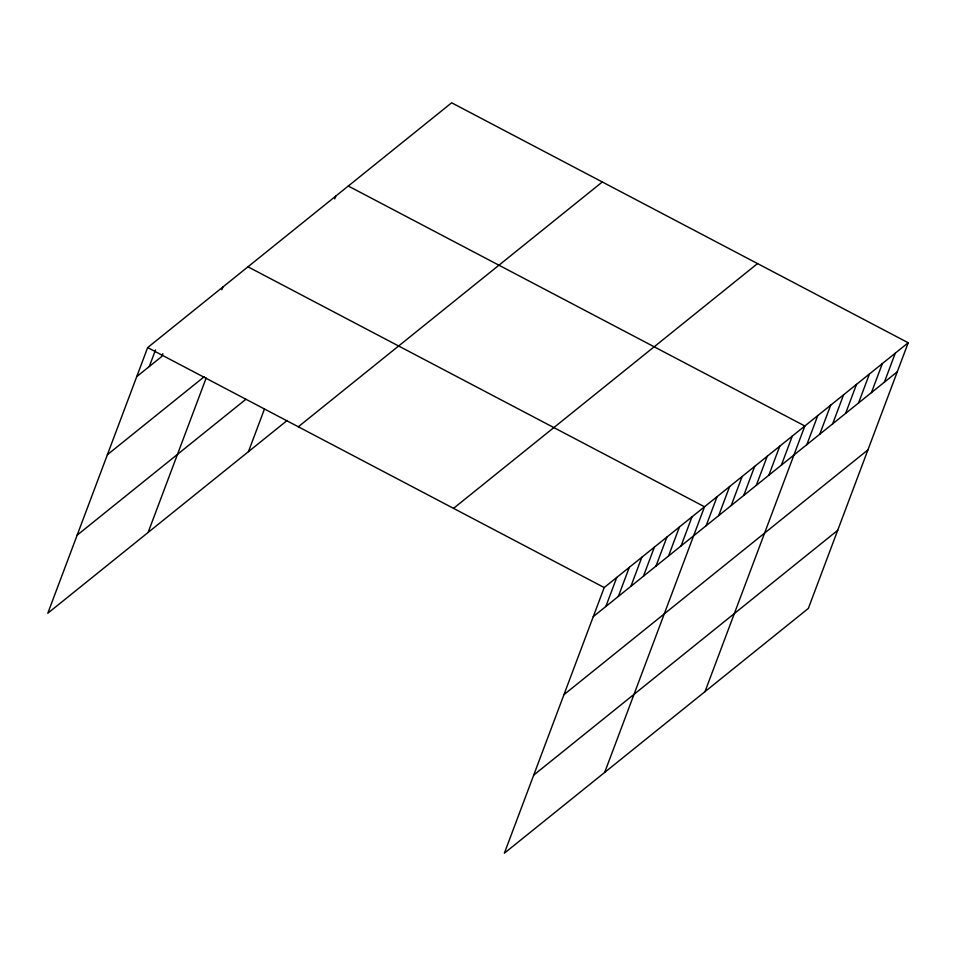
<?xml version="1.0" encoding="UTF-8"?>
<svg xmlns="http://www.w3.org/2000/svg" width="956" height="956" viewBox="0 0 956 956"><rect width="100%" height="100%" fill="white"/><g stroke="black" fill="none" stroke-linecap="round" stroke-linejoin="round"><path stroke-width="1.43" d="M908.2 342.762L604.204 587.558L504.35 853.206L808.346 608.41L908.2 342.762L451.65 102.794L147.654 347.59L47.8 613.238L287.194 420.461M149.279 366.53L155.517 349.932M162.855 353.672L161.815 356.433L136.732 376.628M221.852 289.764L222.891 287.003M148.12 532.456L206.197 377.955M334.708 198.884L335.747 196.123M248.441 451.674L264.394 409.216M605.829 606.498L616.751 577.46M618.365 596.401L629.287 567.362M630.912 586.303L641.823 557.264M643.448 576.205L654.37 547.167M655.983 566.107L666.906 537.069M668.531 556.01L679.441 526.971M681.066 545.912L691.989 516.873M604.67 772.424L704.524 506.776L247.974 266.808M706.149 525.716L717.06 496.678M718.685 515.619L729.607 486.58M731.221 505.521L742.143 476.482M743.768 495.423L754.678 466.385M756.304 485.325L767.226 456.287M768.851 475.228L779.761 446.189M781.387 465.13L792.297 436.091M704.99 691.642L804.844 425.994L348.295 186.026M806.84 444.636L817.762 415.585M819.758 434.227L830.68 405.177M832.688 423.831L843.598 394.78M845.606 413.422L856.516 384.372M858.524 403.014L869.446 373.975M871.442 392.617L882.364 363.567M884.36 382.209L895.282 353.158M107.383 454.709L204.285 376.688M77.149 535.157L245.859 399.297M298.32 426.77L602.304 181.975M453.538 508.365L757.534 263.569M593.294 616.596L897.278 371.8M563.944 694.677L867.928 449.882M533.699 775.125L837.695 530.329M147.654 347.59L604.204 587.558"/></g></svg>
